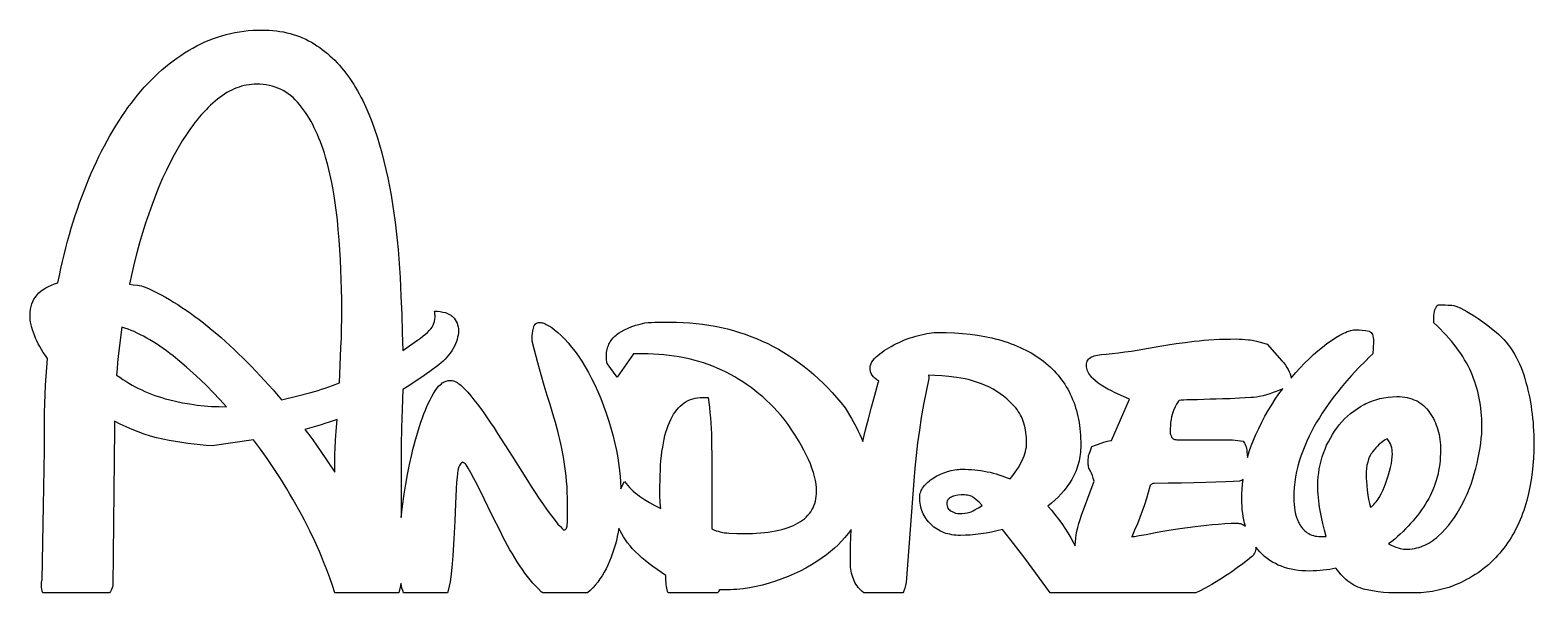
# Model space of a CAD drawing. Extents: x 25 to 194, y 22 to 85.
import ezdxf

# ---------------------------------------------------------------- set-up
doc = ezdxf.new("R2010")
doc.units = 0
doc.layers.add('CAMADA_1', color=18, linetype='CONTINUOUS')

msp = doc.modelspace()

# ---------------------------------------------------------------- linework, layer by layer
at = {"layer": 'CAMADA_1'}
for points in [[(90.81, 28.94), (90.72, 28.47), (90.63, 28), (90.52, 27.5), (90.39, 27.02), (90.25, 26.55), (90.1, 26.09), (89.93, 25.64), (89.76, 25.2), (89.56, 24.77), (89.36, 24.36), (89.14, 23.95), (88.91, 23.57), (88.67, 23.2), (88.42, 22.85), (88.15, 22.52), (87.87, 22.21), (87.59, 21.92), (87.28, 21.65), (87.27, 21.63), (82.24, 21.63), (82.08, 21.77), (81.76, 22.08), (81.45, 22.4), (81.14, 22.74), (80.84, 23.1), (80.54, 23.47), (80.24, 23.86), (79.95, 24.27), (79.66, 24.69), (79.38, 25.13), (79.1, 25.58), (78.83, 26.04), (78.55, 26.5), (78.29, 26.98), (78.02, 27.46), (77.76, 27.96), (77.51, 28.46), (76.53, 30.42), (75.64, 32.23), (74.85, 33.83), (74.49, 34.52), (74.16, 35.15), (74.01, 35.43), (73.87, 35.67), (73.74, 35.87), (73.62, 36.04), (73.52, 36.17), (73.42, 36.26), (73.34, 36.32), (73.31, 36.33), (73.27, 36.34), (73.19, 36.32), (73.11, 36.28), (73.03, 36.2), (72.96, 36.1), (72.88, 35.97), (72.81, 35.81), (72.74, 35.62), (72.68, 35.4), (72.64, 35.12), (72.6, 34.68), (72.55, 34.1), (72.51, 33.37), (72.43, 31.66), (72.34, 29.73), (72.25, 27.73), (72.13, 25.8), (72.06, 24.9), (71.99, 24.11), (71.92, 23.44), (71.83, 22.87), (71.73, 22.39), (71.58, 21.77), (71.54, 21.63), (66.57, 21.63), (66.49, 21.89), (66.41, 22.16), (66.34, 22.43), (66.28, 22.69), (66.21, 22.28), (66.11, 21.81), (66.07, 21.63), (58.86, 21.63), (58.6, 22.46), (58.31, 23.32), (57.97, 24.22), (57.6, 25.15), (57.37, 25.73), (57.12, 26.3), (56.6, 27.46), (56.04, 28.63), (55.44, 29.81), (55.13, 30.4), (54.81, 30.99), (54.49, 31.58), (54.15, 32.17), (53.81, 32.76), (53.46, 33.34), (52.73, 34.51), (51.99, 35.65), (51.24, 36.76), (50.49, 37.83), (49.73, 38.87), (47.4, 38.53), (45.07, 38.19), (44.39, 38.24), (43.71, 38.3), (43.02, 38.38), (42.33, 38.47), (41.64, 38.57), (40.94, 38.68), (40.23, 38.81), (39.53, 38.95), (38.82, 39.11), (38.12, 39.3), (37.43, 39.52), (36.74, 39.76), (36.06, 40.02), (35.39, 40.32), (34.73, 40.64), (34.07, 40.98), (34.07, 40.14), (33.9, 22.44), (33.82, 22.21), (33.73, 22), (33.63, 21.8), (33.51, 21.63), (26.03, 21.63), (25.95, 21.84), (25.9, 22.06), (25.86, 22.29), (25.85, 22.53), (25.86, 22.69), (25.88, 22.85), (25.9, 22.99), (25.94, 23.12), (26.11, 31.46), (26.14, 33.52), (26.17, 35.6), (26.19, 37.69), (26.19, 39.8), (26.2, 40.85), (26.21, 41.91), (26.24, 42.95), (26.28, 43.99), (26.32, 45.02), (26.38, 46.03), (26.45, 47.03), (26.53, 48.01), (26.3, 48.36), (26.07, 48.7), (25.87, 49.04), (25.68, 49.37), (25.5, 49.69), (25.34, 50.01), (25.2, 50.33), (25.07, 50.64), (24.96, 50.94), (24.86, 51.24), (24.77, 51.53), (24.71, 51.82), (24.65, 52.1), (24.61, 52.38), (24.59, 52.65), (24.58, 52.92), (24.6, 53.25), (24.63, 53.57), (24.69, 53.88), (24.78, 54.17), (24.89, 54.44), (25.02, 54.7), (25.18, 54.95), (25.37, 55.19), (25.58, 55.41), (25.81, 55.61), (26.06, 55.81), (26.35, 55.99), (26.65, 56.15), (26.98, 56.3), (27.34, 56.44), (27.72, 56.56), (27.88, 57.36), (28.05, 58.15), (28.23, 58.93), (28.41, 59.71), (28.6, 60.47), (28.8, 61.22), (29.01, 61.97), (29.22, 62.7), (29.44, 63.43), (29.67, 64.14), (29.9, 64.85), (30.15, 65.55), (30.39, 66.24), (30.65, 66.92), (30.92, 67.59), (31.19, 68.25), (31.47, 68.9), (31.75, 69.53), (32.04, 70.16), (32.33, 70.78), (32.63, 71.38), (32.94, 71.97), (33.25, 72.55), (33.57, 73.11), (33.89, 73.67), (34.22, 74.21), (34.55, 74.74), (34.89, 75.26), (35.24, 75.77), (35.59, 76.27), (35.95, 76.75), (36.31, 77.22), (36.68, 77.68), (37.05, 78.13), (37.43, 78.56), (37.82, 78.98), (38.21, 79.38), (38.6, 79.78), (39, 80.16), (39.41, 80.52), (39.82, 80.88), (40.24, 81.22), (40.67, 81.54), (41.1, 81.86), (41.53, 82.16), (41.97, 82.44), (42.42, 82.72), (42.87, 82.98), (43.33, 83.22), (43.79, 83.45), (44.25, 83.67), (44.72, 83.87), (45.2, 84.05), (45.67, 84.22), (46.15, 84.37), (46.64, 84.5), (47.13, 84.62), (47.62, 84.72), (48.12, 84.81), (48.62, 84.88), (49.12, 84.94), (49.63, 84.98), (50.14, 85), (50.66, 85.01), (51.08, 85), (51.49, 84.98), (51.9, 84.95), (52.3, 84.91), (52.69, 84.86), (53.08, 84.79), (53.45, 84.71), (53.82, 84.62), (54.19, 84.51), (54.55, 84.4), (54.9, 84.27), (55.24, 84.13), (55.58, 83.98), (55.91, 83.81), (56.23, 83.63), (56.54, 83.44), (56.85, 83.24), (57.16, 83.03), (57.45, 82.82), (57.75, 82.59), (58.03, 82.36), (58.31, 82.11), (58.58, 81.86), (58.85, 81.6), (59.11, 81.33), (59.37, 81.06), (59.62, 80.77), (59.86, 80.47), (60.1, 80.17), (60.33, 79.86), (60.56, 79.54), (60.78, 79.21), (60.99, 78.87), (61.2, 78.53), (61.41, 78.18), (61.61, 77.82), (61.8, 77.46), (61.99, 77.08), (62.35, 76.32), (62.7, 75.53), (63.02, 74.71), (63.33, 73.86), (63.61, 72.99), (63.88, 72.09), (64.13, 71.18), (64.37, 70.25), (64.6, 69.32), (64.81, 68.36), (65, 67.39), (65.18, 66.41), (65.35, 65.41), (65.5, 64.4), (65.64, 63.39), (65.77, 62.36), (65.88, 61.34), (65.98, 60.3), (66.06, 59.26), (66.14, 58.21), (66.2, 57.16), (66.29, 55.05), (66.38, 52.99), (66.44, 50.95), (66.49, 48.94), (67.4, 49.55), (68.16, 50.09), (68.5, 50.33), (68.79, 50.56), (69.06, 50.78), (69.29, 50.97), (69.48, 51.17), (69.66, 51.37), (69.8, 51.57), (69.92, 51.78), (70.01, 51.99), (70.08, 52.21), (70.12, 52.44), (70.13, 52.67), (70.13, 52.87), (70.11, 53.05), (70.09, 53.21), (70.05, 53.35), (70.4, 53.34), (70.72, 53.31), (71.01, 53.26), (71.29, 53.19), (71.53, 53.1), (71.75, 52.99), (71.86, 52.93), (71.95, 52.86), (72.04, 52.79), (72.12, 52.71), (72.27, 52.55), (72.4, 52.37), (72.51, 52.19), (72.6, 52), (72.67, 51.8), (72.72, 51.59), (72.75, 51.37), (72.76, 51.14), (72.75, 50.91), (72.72, 50.67), (72.67, 50.43), (72.61, 50.18), (72.53, 49.93), (72.42, 49.68), (72.3, 49.42), (72.16, 49.15), (72.01, 48.89), (71.84, 48.64), (71.66, 48.4), (71.47, 48.17), (71.26, 47.95), (71.04, 47.73), (70.8, 47.53), (70.56, 47.33), (69.54, 46.58), (68.52, 45.85), (68.02, 45.5), (67.51, 45.16), (67, 44.84), (66.49, 44.54), (66.42, 42.32), (66.37, 40.22), (66.33, 38.28), (66.32, 36.5), (66.32, 30.14), (66.48, 31.41), (66.67, 32.74), (66.85, 33.86), (67.05, 34.98), (67.27, 36.1), (67.52, 37.22), (67.65, 37.78), (67.78, 38.32), (67.92, 38.85), (68.07, 39.37), (68.22, 39.88), (68.37, 40.38), (68.53, 40.86), (68.7, 41.33), (68.87, 41.79), (69.04, 42.22), (69.22, 42.63), (69.4, 43.02), (69.58, 43.39), (69.76, 43.74), (69.95, 44.07), (70.14, 44.38), (70.33, 44.66), (70.53, 44.9), (70.74, 45.1), (70.84, 45.19), (70.94, 45.27), (71.05, 45.34), (71.16, 45.4), (71.27, 45.45), (71.38, 45.49), (71.49, 45.52), (71.6, 45.55), (71.72, 45.56), (71.83, 45.56), (71.95, 45.56), (72.07, 45.54), (72.2, 45.5), (72.33, 45.46), (72.46, 45.39), (72.6, 45.32), (72.74, 45.23), (72.88, 45.13), (73.03, 45.01), (73.18, 44.89), (73.49, 44.59), (73.82, 44.24), (74.16, 43.83), (74.51, 43.38), (74.87, 42.91), (75.24, 42.42), (75.61, 41.9), (75.99, 41.36), (76.38, 40.8), (76.77, 40.21), (77.17, 39.6), (78.81, 37.02), (80.51, 34.3), (80.94, 33.62), (81.38, 32.95), (81.81, 32.3), (82.24, 31.68), (82.66, 31.08), (83.09, 30.49), (83.52, 29.93), (83.94, 29.39), (84.23, 29.1), (84.43, 28.89), (84.53, 28.76), (84.54, 28.73), (84.54, 28.72), (84.53, 28.72), (84.63, 28.72), (84.72, 28.75), (84.8, 28.79), (84.86, 28.85), (84.91, 28.93), (84.95, 29.03), (84.98, 29.14), (85, 29.27), (85.02, 29.58), (85.03, 29.95), (85.04, 30.92), (85.04, 31.62), (85.02, 32.31), (85, 32.96), (84.97, 33.59), (84.93, 34.2), (84.87, 34.78), (84.81, 35.34), (84.74, 35.87), (84.58, 36.9), (84.4, 37.9), (84.29, 38.4), (84.18, 38.89), (84.06, 39.37), (83.94, 39.85), (83.68, 40.81), (83.39, 41.81), (83.08, 42.83), (82.75, 43.87), (82.41, 44.98), (82.06, 46.2), (81.69, 47.52), (81.32, 48.95), (81.06, 49.97), (81.06, 50.3), (81.07, 50.57), (81.09, 50.84), (81.13, 51.14), (81.19, 51.45), (81.23, 51.6), (81.28, 51.73), (81.35, 51.83), (81.43, 51.92), (81.53, 51.99), (81.64, 52.04), (81.77, 52.07), (81.91, 52.08), (82.02, 52.08), (82.13, 52.06), (82.25, 52.03), (82.38, 51.99), (82.51, 51.94), (82.64, 51.87), (82.93, 51.71), (83.25, 51.5), (83.58, 51.25), (83.94, 50.95), (84.32, 50.6), (84.71, 50.21), (85.1, 49.79), (85.48, 49.32), (85.87, 48.82), (86.25, 48.29), (86.62, 47.71), (87, 47.1), (87.37, 46.45), (87.73, 45.77), (88.09, 45.05), (88.43, 44.3), (88.76, 43.52), (89.07, 42.71), (89.38, 41.86), (89.67, 40.98), (89.95, 40.06), (90.17, 39.27), (90.36, 38.47), (90.53, 37.66), (90.68, 36.83), (90.8, 35.98), (90.9, 35.12), (90.97, 34.25), (91.02, 33.36), (91.22, 33.76), (91.44, 34.17), (91.62, 33.94), (91.8, 33.71), (92, 33.5), (92.21, 33.29), (92.42, 33.08), (92.65, 32.89), (92.89, 32.7), (93.14, 32.51), (93.67, 32.16), (94.24, 31.81), (94.85, 31.46), (95.51, 31.12), (95.47, 31.45), (95.44, 31.77), (95.43, 32.09), (95.42, 32.39), (95.42, 33.66), (95.43, 34.27), (95.44, 34.87), (95.47, 35.44), (95.5, 36), (95.54, 36.54), (95.59, 37.05), (95.65, 37.55), (95.73, 38.03), (95.81, 38.49), (95.89, 38.93), (95.99, 39.35), (96.1, 39.75), (96.22, 40.13), (96.35, 40.49), (96.48, 40.83), (96.63, 41.15), (96.79, 41.45), (96.95, 41.74), (97.12, 42), (97.31, 42.24), (97.5, 42.47), (97.7, 42.67), (97.92, 42.86), (98.14, 43.02), (98.37, 43.17), (98.61, 43.3), (98.86, 43.4), (99.12, 43.49), (99.39, 43.56), (99.66, 43.61), (99.95, 43.64), (100.25, 43.65), (100.84, 43.65), (100.92, 43.09), (100.99, 42.53), (101.05, 41.95), (101.11, 41.36), (101.15, 40.76), (101.18, 40.16), (101.21, 39.54), (101.22, 38.91), (101.25, 36.45), (101.27, 34.17), (101.27, 28.83), (101.5, 28.73), (101.73, 28.64), (101.97, 28.57), (102.21, 28.5), (102.45, 28.45), (102.69, 28.41), (102.93, 28.38), (103.17, 28.37), (104.07, 28.33), (104.82, 28.32), (105.33, 28.33), (105.82, 28.34), (106.29, 28.37), (106.75, 28.4), (107.19, 28.44), (107.61, 28.49), (108.02, 28.55), (108.41, 28.62), (108.79, 28.7), (109.15, 28.79), (109.5, 28.88), (109.83, 28.99), (110.14, 29.11), (110.43, 29.23), (110.72, 29.37), (110.98, 29.51), (111.23, 29.66), (111.46, 29.82), (111.68, 29.99), (111.88, 30.18), (112.06, 30.37), (112.23, 30.56), (112.38, 30.77), (112.52, 30.99), (112.64, 31.22), (112.74, 31.45), (112.83, 31.7), (112.91, 31.95), (112.96, 32.22), (113, 32.49), (113.03, 32.77), (113.03, 33.06), (113.02, 33.46), (112.98, 33.88), (112.91, 34.3), (112.81, 34.75), (112.68, 35.2), (112.52, 35.68), (112.34, 36.16), (112.12, 36.66), (111.88, 37.18), (111.61, 37.71), (111.31, 38.25), (110.99, 38.81), (110.63, 39.38), (110.25, 39.97), (109.83, 40.58), (109.39, 41.19), (109.01, 41.65), (108.62, 42.08), (108.22, 42.51), (107.81, 42.92), (107.4, 43.31), (106.98, 43.7), (106.55, 44.06), (106.11, 44.41), (105.67, 44.75), (105.22, 45.08), (104.76, 45.39), (104.3, 45.68), (103.83, 45.96), (103.35, 46.23), (102.86, 46.48), (102.37, 46.72), (101.86, 46.94), (101.36, 47.15), (100.84, 47.34), (100.32, 47.52), (99.79, 47.69), (99.25, 47.84), (98.71, 47.98), (98.15, 48.1), (97.59, 48.21), (97.03, 48.3), (96.45, 48.38), (95.87, 48.44), (95.28, 48.49), (94.69, 48.53), (94.09, 48.55), (93.48, 48.56), (92.46, 48.56), (90.6, 45.93), (89.5, 47.46), (89.46, 47.64), (89.43, 47.86), (89.42, 48.11), (89.41, 48.39), (89.42, 48.56), (89.43, 48.72), (89.45, 48.88), (89.48, 49.04), (89.52, 49.19), (89.56, 49.34), (89.62, 49.49), (89.68, 49.63), (89.75, 49.77), (89.83, 49.91), (89.92, 50.04), (90.02, 50.17), (90.13, 50.3), (90.24, 50.42), (90.36, 50.54), (90.49, 50.65), (90.63, 50.77), (90.78, 50.87), (91.1, 51.08), (91.45, 51.27), (91.84, 51.45), (92.26, 51.62), (92.72, 51.77), (93.21, 51.91), (93.73, 52.03), (94.11, 52.07), (94.47, 52.09), (94.83, 52.11), (95.17, 52.11), (96.52, 52.11), (97.28, 52.1), (98.03, 52.08), (98.77, 52.03), (99.5, 51.96), (100.22, 51.88), (100.93, 51.77), (101.64, 51.65), (102.33, 51.51), (103.01, 51.35), (103.69, 51.17), (104.36, 50.97), (105.01, 50.76), (105.66, 50.52), (106.3, 50.27), (106.93, 49.99), (107.55, 49.7), (108.16, 49.39), (108.77, 49.06), (109.36, 48.71), (109.94, 48.34), (110.52, 47.96), (111.09, 47.55), (111.64, 47.13), (112.19, 46.68), (112.73, 46.22), (113.26, 45.74), (113.78, 45.24), (114.29, 44.72), (114.8, 44.19), (115.29, 43.63), (115.78, 43.06), (116.25, 42.46), (116.95, 41.28), (117.52, 40.26), (117.73, 39.86), (117.92, 39.47), (118.09, 39.07), (118.24, 38.69), (118.39, 39.34), (118.54, 40), (118.86, 41.24), (119.2, 42.54), (119.58, 43.89), (119.98, 45.3), (120.03, 45.46), (119.8, 45.63), (119.6, 45.8), (119.43, 45.98), (119.3, 46.16), (119.19, 46.34), (119.11, 46.52), (119.09, 46.62), (119.07, 46.71), (119.06, 46.81), (119.05, 46.9), (119.07, 47.09), (119.11, 47.28), (119.18, 47.47), (119.27, 47.65), (119.4, 47.84), (119.55, 48.02), (119.73, 48.2), (119.94, 48.38), (120.17, 48.56), (120.4, 48.74), (120.65, 48.91), (120.9, 49.07), (121.17, 49.23), (121.44, 49.39), (121.72, 49.55), (122.02, 49.7), (122.31, 49.84), (122.62, 49.98), (122.92, 50.11), (123.23, 50.23), (123.55, 50.34), (123.86, 50.44), (124.19, 50.54), (124.51, 50.63), (125.14, 50.78), (125.43, 50.83), (125.71, 50.88), (125.97, 50.92), (126.22, 50.95), (126.45, 50.96), (126.67, 50.97), (127.62, 50.95), (128.54, 50.92), (129.44, 50.85), (130.3, 50.76), (131.14, 50.65), (131.96, 50.51), (132.35, 50.43), (132.74, 50.34), (133.12, 50.25), (133.5, 50.15), (133.87, 50.05), (134.23, 49.94), (134.58, 49.82), (134.93, 49.69), (135.27, 49.56), (135.6, 49.43), (135.93, 49.28), (136.25, 49.13), (136.57, 48.98), (136.87, 48.82), (137.17, 48.65), (137.46, 48.47), (137.75, 48.29), (138.03, 48.1), (138.3, 47.91), (138.57, 47.71), (138.82, 47.5), (139.07, 47.29), (139.32, 47.07), (139.55, 46.85), (139.77, 46.62), (139.99, 46.38), (140.2, 46.14), (140.4, 45.9), (140.59, 45.64), (140.78, 45.39), (140.95, 45.12), (141.12, 44.85), (141.28, 44.58), (141.43, 44.3), (141.57, 44.01), (141.71, 43.72), (141.84, 43.42), (141.96, 43.12), (142.07, 42.81), (142.17, 42.49), (142.26, 42.17), (142.35, 41.85), (142.43, 41.51), (142.5, 41.18), (142.56, 40.83), (142.61, 40.48), (142.66, 40.13), (142.69, 39.77), (142.72, 39.4), (142.74, 39.03), (142.75, 38.65), (142.76, 38.27), (142.75, 38), (142.74, 37.74), (142.72, 37.49), (142.69, 37.23), (142.66, 36.98), (142.61, 36.73), (142.56, 36.49), (142.5, 36.25), (142.44, 36.01), (142.36, 35.77), (142.28, 35.54), (142.19, 35.31), (142.09, 35.08), (141.98, 34.86), (141.86, 34.63), (141.74, 34.42), (141.48, 33.99), (141.19, 33.58), (140.88, 33.18), (140.56, 32.8), (140.21, 32.43), (139.84, 32.07), (139.45, 31.73), (139.03, 31.41), (139.45, 30.94), (139.85, 30.45), (140.24, 29.95), (140.61, 29.44), (140.97, 28.92), (141.31, 28.38), (141.64, 27.83), (141.95, 27.26), (142.13, 26.93), (142.13, 27.03), (142.15, 27.4), (142.18, 27.78), (142.24, 28.18), (142.31, 28.59), (142.42, 29.01), (142.54, 29.45), (142.68, 29.91), (142.85, 30.37), (143.56, 32.29), (144.25, 34.23), (144.16, 34.55), (144.06, 34.84), (143.95, 35.1), (143.83, 35.33), (143.77, 35.44), (143.72, 35.56), (143.67, 35.68), (143.64, 35.81), (143.61, 35.96), (143.59, 36.11), (143.58, 36.26), (143.57, 36.43), (143.58, 36.67), (143.61, 36.89), (143.64, 37.09), (143.7, 37.27), (143.84, 37.66), (144, 38.12), (144.52, 38.3), (145.05, 38.5), (145.33, 38.6), (145.62, 38.68), (145.9, 38.75), (146.2, 38.8), (148.23, 43.46), (146.62, 44.17), (146.21, 44.37), (145.81, 44.58), (145.42, 44.79), (145.05, 45.02), (144.71, 45.26), (144.4, 45.51), (144.12, 45.77), (143.99, 45.9), (143.87, 46.04), (143.76, 46.18), (143.67, 46.32), (143.59, 46.47), (143.52, 46.62), (143.47, 46.77), (143.43, 46.93), (143.41, 47.1), (143.4, 47.26), (143.41, 47.43), (143.44, 47.58), (143.48, 47.71), (143.54, 47.84), (143.62, 47.95), (143.71, 48.04), (143.83, 48.13), (143.95, 48.2), (144.1, 48.26), (144.26, 48.31), (144.44, 48.36), (144.64, 48.41), (144.86, 48.45), (145.09, 48.48), (145.61, 48.53), (146.29, 48.59), (146.99, 48.66), (147.71, 48.76), (148.44, 48.87), (151.66, 49.42), (152.55, 49.57), (153.49, 49.71), (154.48, 49.84), (155.51, 49.97), (156.05, 50.03), (156.6, 50.09), (157.17, 50.13), (157.75, 50.16), (158.35, 50.19), (158.97, 50.21), (159.6, 50.22), (160.25, 50.23), (160.56, 50.22), (160.89, 50.21), (161.24, 50.18), (161.61, 50.14), (161.81, 50.12), (162.02, 50.08), (162.52, 49.97), (163.08, 49.83), (163.72, 49.64), (165.37, 47.77), (165.59, 47.52), (165.78, 47.27), (165.94, 47.02), (166.09, 46.77), (166.2, 46.53), (166.3, 46.29), (166.36, 46.05), (166.41, 45.81), (166.92, 46.4), (167.42, 46.96), (167.93, 47.49), (168.43, 47.99), (168.93, 48.46), (169.43, 48.9), (169.93, 49.32), (170.43, 49.7), (170.95, 50.07), (171.43, 50.39), (171.89, 50.66), (172.11, 50.77), (172.32, 50.88), (172.52, 50.97), (172.72, 51.05), (172.9, 51.11), (173.09, 51.17), (173.26, 51.21), (173.43, 51.24), (173.58, 51.26), (173.74, 51.27), (174.05, 51.26), (174.39, 51.22), (174.77, 51.17), (175.18, 51.1), (175.24, 51.07), (175.29, 51.04), (175.35, 51), (175.4, 50.96), (175.48, 50.85), (175.56, 50.72), (175.61, 50.56), (175.65, 50.37), (175.68, 50.15), (175.68, 49.91), (175.6, 48.56), (175.2, 48.17), (174.8, 47.78), (174, 46.96), (173.21, 46.11), (172.42, 45.21), (172.04, 44.76), (171.66, 44.29), (171.29, 43.82), (170.93, 43.34), (170.58, 42.86), (170.24, 42.36), (169.91, 41.87), (169.59, 41.36), (169.28, 40.85), (168.98, 40.33), (168.7, 39.8), (168.43, 39.27), (168.18, 38.72), (167.94, 38.17), (167.72, 37.61), (167.51, 37.04), (167.32, 36.47), (167.16, 35.89), (167.02, 35.31), (166.91, 34.72), (166.82, 34.12), (166.76, 33.52), (166.72, 32.91), (166.71, 32.3), (166.72, 31.96), (166.74, 31.6), (166.78, 31.24), (166.84, 30.86), (166.91, 30.49), (167.02, 30.13), (167.08, 29.96), (167.15, 29.79), (167.22, 29.63), (167.3, 29.47), (167.39, 29.31), (167.49, 29.16), (167.59, 29.02), (167.7, 28.88), (167.82, 28.76), (167.95, 28.63), (168.09, 28.52), (168.23, 28.41), (168.39, 28.31), (168.55, 28.22), (168.73, 28.15), (168.91, 28.09), (169.11, 28.04), (169.31, 28.01), (169.53, 27.99), (169.76, 27.98), (170.35, 27.98), (170.15, 28.71), (169.97, 29.43), (169.81, 30.17), (169.67, 30.91), (169.61, 31.28), (169.56, 31.64), (169.52, 32.01), (169.48, 32.38), (169.45, 32.74), (169.43, 33.1), (169.42, 33.47), (169.42, 33.83), (169.43, 34.27), (169.46, 34.72), (169.51, 35.16), (169.58, 35.6), (169.67, 36.05), (169.78, 36.49), (169.9, 36.94), (170.05, 37.38), (170.22, 37.82), (170.4, 38.25), (170.6, 38.66), (170.82, 39.07), (171.05, 39.46), (171.29, 39.84), (171.55, 40.2), (171.83, 40.56), (172.12, 40.9), (172.43, 41.22), (172.76, 41.53), (173.1, 41.83), (173.46, 42.11), (173.83, 42.37), (174.22, 42.61), (174.63, 42.84), (174.83, 42.95), (175.04, 43.05), (175.26, 43.15), (175.47, 43.23), (175.69, 43.31), (175.92, 43.38), (176.37, 43.51), (176.84, 43.61), (177.32, 43.68), (177.81, 43.72), (178.31, 43.73), (178.61, 43.73), (178.9, 43.7), (179.19, 43.67), (179.46, 43.62), (179.72, 43.56), (179.98, 43.48), (180.22, 43.39), (180.46, 43.29), (180.68, 43.17), (180.9, 43.04), (181.1, 42.89), (181.3, 42.73), (181.49, 42.56), (181.66, 42.37), (181.83, 42.17), (181.99, 41.95), (182.14, 41.73), (182.28, 41.5), (182.41, 41.26), (182.53, 41.02), (182.64, 40.78), (182.74, 40.53), (182.83, 40.27), (182.91, 40.01), (182.98, 39.74), (183.05, 39.47), (183.1, 39.19), (183.14, 38.91), (183.18, 38.62), (183.2, 38.32), (183.21, 38.03), (183.22, 37.72), (183.21, 37.32), (183.19, 36.93), (183.16, 36.54), (183.12, 36.15), (183.07, 35.77), (183, 35.4), (182.93, 35.03), (182.84, 34.66), (182.74, 34.3), (182.62, 33.95), (182.5, 33.6), (182.36, 33.25), (182.21, 32.91), (182.05, 32.58), (181.88, 32.25), (181.69, 31.92), (181.5, 31.6), (181.29, 31.28), (181.08, 30.97), (180.85, 30.65), (180.62, 30.35), (180.37, 30.04), (180.12, 29.74), (179.85, 29.43), (179.58, 29.14), (179.29, 28.84), (179, 28.55), (178.69, 28.26), (178.38, 27.98), (178.06, 27.69), (177.72, 27.41), (177.38, 27.14), (177.66, 27), (177.94, 26.88), (178.19, 26.78), (178.43, 26.69), (178.66, 26.63), (178.87, 26.58), (179.06, 26.55), (179.24, 26.55), (179.5, 26.55), (179.76, 26.57), (180.02, 26.6), (180.27, 26.64), (180.51, 26.69), (180.76, 26.75), (180.99, 26.83), (181.23, 26.92), (181.46, 27.01), (181.69, 27.12), (181.91, 27.25), (182.13, 27.38), (182.34, 27.52), (182.55, 27.68), (182.76, 27.85), (182.96, 28.03), (183.36, 28.41), (183.74, 28.81), (184.1, 29.23), (184.45, 29.68), (184.78, 30.14), (185.09, 30.63), (185.39, 31.14), (185.67, 31.67), (185.94, 32.21), (186.19, 32.76), (186.42, 33.32), (186.64, 33.89), (186.83, 34.47), (187.01, 35.05), (187.18, 35.64), (187.32, 36.24), (187.45, 36.83), (187.57, 37.41), (187.66, 37.96), (187.74, 38.49), (187.8, 39.01), (187.84, 39.5), (187.87, 39.98), (187.87, 40.43), (187.87, 40.83), (187.86, 41.23), (187.83, 41.62), (187.8, 42.02), (187.75, 42.4), (187.7, 42.79), (187.64, 43.17), (187.57, 43.55), (187.49, 43.93), (187.4, 44.3), (187.29, 44.67), (187.18, 45.04), (187.06, 45.41), (186.93, 45.77), (186.8, 46.13), (186.65, 46.48), (186.49, 46.84), (186.31, 47.19), (186.13, 47.54), (185.92, 47.89), (185.71, 48.24), (185.48, 48.59), (185.24, 48.94), (184.99, 49.29), (184.72, 49.63), (184.43, 49.98), (184.14, 50.32), (183.83, 50.67), (183.51, 51.01), (183.17, 51.35), (182.82, 51.69), (182.46, 52.03), (182.46, 52.62), (182.46, 52.87), (182.49, 53.09), (182.53, 53.3), (182.58, 53.49), (182.65, 53.66), (182.74, 53.81), (182.85, 53.95), (182.96, 54.06), (183.73, 54.06), (184.09, 54.05), (184.49, 54.02), (184.71, 53.98), (184.95, 53.91), (185.22, 53.81), (185.5, 53.68), (185.82, 53.52), (186.17, 53.32), (186.56, 53.09), (186.99, 52.83), (187.45, 52.53), (187.97, 52.17), (188.53, 51.75), (189.14, 51.27), (189.46, 51.01), (189.76, 50.74), (190.04, 50.45), (190.32, 50.16), (190.58, 49.86), (190.84, 49.54), (191.08, 49.21), (191.3, 48.88), (191.52, 48.53), (191.72, 48.17), (191.92, 47.79), (192.1, 47.41), (192.27, 47.02), (192.42, 46.61), (192.57, 46.19), (192.7, 45.76), (192.82, 45.33), (192.94, 44.89), (193.05, 44.45), (193.15, 44.01), (193.24, 43.56), (193.32, 43.11), (193.4, 42.66), (193.46, 42.21), (193.52, 41.75), (193.57, 41.29), (193.62, 40.83), (193.65, 40.37), (193.68, 39.9), (193.7, 39.43), (193.71, 38.96), (193.72, 38.48), (193.7, 37.64), (193.67, 36.81), (193.6, 35.99), (193.52, 35.18), (193.4, 34.38), (193.26, 33.59), (193.1, 32.82), (192.91, 32.05), (192.81, 31.67), (192.7, 31.3), (192.58, 30.93), (192.45, 30.57), (192.31, 30.21), (192.17, 29.86), (192.02, 29.52), (191.86, 29.18), (191.7, 28.85), (191.53, 28.52), (191.35, 28.2), (191.16, 27.88), (190.96, 27.57), (190.76, 27.27), (190.55, 26.97), (190.33, 26.67), (190.1, 26.39), (189.87, 26.11), (189.63, 25.83), (189.38, 25.57), (189.12, 25.31), (188.86, 25.06), (188.59, 24.81), (188.31, 24.58), (188.02, 24.35), (187.73, 24.13), (187.43, 23.91), (187.12, 23.7), (186.8, 23.5), (186.47, 23.31), (186.14, 23.13), (185.8, 22.95), (185.54, 22.82), (185.26, 22.69), (184.99, 22.58), (184.71, 22.46), (184.43, 22.36), (184.14, 22.26), (183.54, 22.08), (182.93, 21.93), (182.3, 21.81), (181.65, 21.7), (180.99, 21.63), (177.4, 21.63), (176.81, 21.69), (176.2, 21.77), (175.58, 21.86), (174.96, 21.97), (174.7, 22.03), (174.44, 22.1), (174.18, 22.19), (173.93, 22.29), (173.69, 22.4), (173.46, 22.52), (173.23, 22.65), (173.01, 22.8), (172.79, 22.96), (172.58, 23.13), (172.38, 23.32), (172.18, 23.51), (171.99, 23.72), (171.8, 23.95), (171.62, 24.18), (171.45, 24.43), (171.11, 24.35), (170.76, 24.28), (170.4, 24.22), (170.03, 24.18), (169.66, 24.14), (169.28, 24.11), (168.89, 24.1), (168.49, 24.09), (168.05, 24.1), (167.62, 24.12), (167.21, 24.17), (166.8, 24.23), (166.41, 24.3), (166.03, 24.39), (165.67, 24.5), (165.31, 24.63), (164.97, 24.77), (164.64, 24.93), (164.32, 25.11), (164.01, 25.3), (163.71, 25.52), (163.43, 25.74), (163.16, 25.99), (162.9, 26.25), (162.67, 26.51), (162.45, 26.78), (162.43, 26.59), (162.4, 26.41), (162.36, 26.25), (162.3, 26.11), (162.23, 25.98), (162.15, 25.86), (162.05, 25.76), (161.95, 25.68), (161.49, 25.32), (160.97, 24.92), (160.39, 24.49), (159.74, 24.02), (159.4, 23.78), (159.04, 23.54), (158.67, 23.3), (158.29, 23.06), (157.5, 22.59), (156.65, 22.12), (156.17, 21.87), (155.69, 21.63), (139.3, 21.63), (138.82, 22.31), (137.7, 23.85), (136.45, 25.53), (135.17, 27.21), (133.95, 28.79), (133.32, 28.63), (132.7, 28.49), (132.1, 28.37), (131.5, 28.28), (130.91, 28.2), (130.33, 28.15), (129.77, 28.12), (129.21, 28.11), (128.96, 28.11), (128.72, 28.13), (128.48, 28.15), (128.24, 28.18), (128.02, 28.23), (127.79, 28.28), (127.58, 28.34), (127.37, 28.41), (127.17, 28.5), (126.97, 28.59), (126.78, 28.69), (126.59, 28.8), (126.41, 28.92), (126.24, 29.05), (126.07, 29.19), (125.91, 29.34), (125.76, 29.49), (125.61, 29.65), (125.48, 29.82), (125.35, 29.99), (125.24, 30.16), (125.14, 30.35), (125.04, 30.53), (124.96, 30.72), (124.88, 30.92), (124.82, 31.12), (124.76, 31.32), (124.72, 31.53), (124.68, 31.75), (124.66, 31.97), (124.64, 32.2), (124.64, 32.43), (124.65, 32.57), (124.67, 32.72), (124.7, 32.86), (124.75, 33.01), (124.81, 33.15), (124.88, 33.29), (124.96, 33.43), (125.06, 33.57), (125.17, 33.71), (125.29, 33.84), (125.42, 33.97), (125.56, 34.1), (125.71, 34.22), (125.86, 34.35), (126.21, 34.58), (126.39, 34.7), (126.57, 34.8), (126.76, 34.9), (126.96, 35), (127.16, 35.08), (127.36, 35.16), (127.56, 35.24), (127.77, 35.3), (128.19, 35.42), (128.6, 35.49), (128.8, 35.52), (128.99, 35.54), (129.19, 35.55), (129.38, 35.56), (129.75, 35.55), (130.11, 35.54), (130.47, 35.52), (130.83, 35.49), (131.18, 35.45), (131.53, 35.4), (131.88, 35.35), (132.22, 35.28), (132.55, 35.21), (132.89, 35.13), (133.22, 35.04), (133.54, 34.94), (133.86, 34.83), (134.18, 34.72), (134.49, 34.59), (134.8, 34.46), (135.01, 34.71), (135.2, 34.97), (135.39, 35.23), (135.56, 35.48), (135.73, 35.74), (135.88, 36.01), (136.02, 36.27), (136.15, 36.53), (136.27, 36.79), (136.38, 37.05), (136.46, 37.31), (136.53, 37.56), (136.59, 37.81), (136.63, 38.05), (136.65, 38.29), (136.66, 38.52), (136.66, 38.82), (136.64, 39.12), (136.62, 39.41), (136.59, 39.69), (136.54, 39.96), (136.49, 40.23), (136.43, 40.48), (136.35, 40.73), (136.27, 40.98), (136.18, 41.21), (136.08, 41.44), (135.97, 41.66), (135.85, 41.87), (135.72, 42.07), (135.58, 42.27), (135.43, 42.46), (135.12, 42.82), (134.79, 43.16), (134.44, 43.48), (134.08, 43.78), (133.7, 44.06), (133.31, 44.32), (132.9, 44.57), (132.47, 44.79), (132.03, 44.99), (131.59, 45.17), (131.14, 45.34), (130.68, 45.49), (130.22, 45.61), (129.75, 45.72), (129.27, 45.81), (128.79, 45.89), (127.93, 45.99), (127.12, 46.06), (126.35, 46.11), (125.62, 46.14), (125.65, 45.96), (125.66, 45.77), (125.35, 44.31), (125.07, 42.85), (124.82, 41.4), (124.6, 39.96), (124.4, 38.52), (124.23, 37.09), (124.08, 35.66), (123.96, 34.24), (123.12, 22.8), (123.05, 22.47), (122.97, 22.16), (122.87, 21.88), (122.81, 21.76), (122.74, 21.63), (118.34, 21.63), (118.16, 21.78), (118, 21.94), (117.86, 22.1), (117.72, 22.26), (117.59, 22.44), (117.47, 22.62), (117.36, 22.81), (117.27, 23), (117.18, 23.2), (117.1, 23.41), (117.04, 23.62), (116.98, 23.84), (116.93, 24.07), (116.9, 24.3), (116.87, 24.54), (116.86, 24.78), (116.85, 25.04), (116.86, 26.01), (116.87, 26.96), (116.89, 27.88), (116.93, 28.76), (116.59, 28.32), (116.23, 27.88), (115.85, 27.46), (115.45, 27.06), (115.04, 26.67), (114.6, 26.29), (114.14, 25.92), (113.67, 25.57), (113.08, 25.17), (112.47, 24.79), (111.84, 24.43), (111.19, 24.09), (110.53, 23.77), (109.84, 23.48), (109.14, 23.2), (108.42, 22.95), (107.69, 22.72), (106.96, 22.52), (106.23, 22.35), (105.51, 22.22), (104.78, 22.11), (104.42, 22.07), (104.06, 22.03), (103.7, 22.01), (103.34, 21.99), (102.98, 21.98), (102.62, 21.97), (102.11, 21.97), (102.02, 21.8), (101.92, 21.63), (96.34, 21.63), (96.28, 21.8), (96.23, 21.98), (96.19, 22.17), (96.16, 22.37), (96.13, 22.57), (96.12, 22.79), (96.1, 23.01), (96.1, 23.24), (96.1, 23.58), (95.59, 23.92), (95.1, 24.26), (94.63, 24.59), (94.19, 24.93), (93.77, 25.27), (93.38, 25.6), (93.01, 25.94), (92.67, 26.27), (92.35, 26.61), (92.06, 26.94), (91.79, 27.28), (91.54, 27.61), (91.32, 27.95), (91.12, 28.28), (90.95, 28.61)], [(50.07, 78.91), (49.78, 78.91), (49.5, 78.89), (49.22, 78.85), (48.94, 78.81), (48.66, 78.75), (48.38, 78.68), (48.1, 78.59), (47.82, 78.49), (47.55, 78.38), (47.28, 78.25), (47, 78.11), (46.73, 77.96), (46.46, 77.8), (46.2, 77.62), (45.93, 77.43), (45.67, 77.22), (45.4, 77), (45.14, 76.78), (44.88, 76.54), (44.62, 76.29), (44.37, 76.03), (44.11, 75.77), (43.86, 75.49), (43.61, 75.2), (43.36, 74.9), (43.12, 74.59), (42.87, 74.27), (42.63, 73.94), (42.16, 73.25), (41.69, 72.52), (41.23, 71.75), (40.78, 70.95), (40.34, 70.11), (39.91, 69.23), (39.49, 68.32), (39.08, 67.37), (38.69, 66.39), (38.3, 65.37), (37.93, 64.32), (37.57, 63.25), (37.23, 62.16), (36.9, 61.05), (36.59, 59.92), (36.3, 58.76), (36.02, 57.59), (35.76, 56.39), (36.19, 56.32), (36.65, 56.27), (36.88, 56.24), (37.1, 56.19), (37.32, 56.13), (37.54, 56.05), (37.98, 55.86), (38.43, 55.65), (38.89, 55.42), (39.34, 55.18), (39.8, 54.93), (40.26, 54.66), (40.73, 54.38), (41.2, 54.09), (41.67, 53.78), (42.15, 53.46), (42.63, 53.12), (43.11, 52.77), (43.6, 52.4), (44.08, 52.03), (44.58, 51.63), (45.07, 51.23), (45.57, 50.81), (46.06, 50.38), (46.56, 49.95), (47.05, 49.5), (47.54, 49.04), (48.03, 48.57), (48.52, 48.1), (49.01, 47.61), (49.5, 47.11), (49.98, 46.61), (50.46, 46.09), (50.95, 45.56), (51.43, 45.02), (51.91, 44.48), (52.86, 43.36), (54.53, 43.78), (56.16, 44.2), (56.57, 44.31), (56.97, 44.43), (57.37, 44.56), (57.77, 44.69), (58.58, 44.98), (59.38, 45.3), (59.55, 49.28), (59.59, 50.35), (59.61, 51.42), (59.63, 52.5), (59.63, 53.6), (59.63, 54.7), (59.61, 55.81), (59.58, 56.92), (59.54, 58.03), (59.49, 59.15), (59.42, 60.27), (59.34, 61.4), (59.25, 62.53), (59.15, 63.65), (59.02, 64.74), (58.87, 65.8), (58.7, 66.84), (58.51, 67.85), (58.3, 68.83), (58.07, 69.78), (57.81, 70.7), (57.68, 71.15), (57.54, 71.59), (57.39, 72.02), (57.23, 72.44), (57.07, 72.84), (56.91, 73.24), (56.73, 73.63), (56.55, 74), (56.37, 74.37), (56.18, 74.72), (55.98, 75.07), (55.77, 75.4), (55.56, 75.72), (55.35, 76.04), (55.12, 76.34), (54.89, 76.63), (54.66, 76.9), (54.41, 77.16), (54.16, 77.4), (53.89, 77.63), (53.62, 77.83), (53.34, 78.02), (53.05, 78.19), (52.76, 78.34), (52.45, 78.48), (52.14, 78.59), (51.81, 78.69), (51.48, 78.77), (51.14, 78.83), (50.79, 78.88), (50.43, 78.9)], [(34.91, 51.57), (34.57, 48.9), (34.49, 48.24), (34.43, 47.56), (34.37, 46.86), (34.32, 46.15), (34.66, 45.91), (35, 45.68), (35.35, 45.46), (35.7, 45.25), (36.05, 45.04), (36.41, 44.85), (36.77, 44.66), (37.14, 44.49), (37.5, 44.32), (37.87, 44.16), (38.25, 44.01), (38.62, 43.87), (39, 43.74), (39.39, 43.62), (39.77, 43.5), (40.16, 43.4), (40.95, 43.21), (41.74, 43.05), (42.55, 42.91), (43.36, 42.79), (44.18, 42.71), (45, 42.64), (45.84, 42.61), (46.68, 42.59), (45.94, 43.4), (45.19, 44.19), (44.45, 44.94), (43.7, 45.67), (42.94, 46.37), (42.19, 47.05), (41.43, 47.69), (40.67, 48.31), (40.29, 48.6), (39.91, 48.89), (39.54, 49.16), (39.17, 49.42), (38.8, 49.66), (38.43, 49.9), (38.07, 50.12), (37.71, 50.33), (37.35, 50.53), (36.99, 50.71), (36.64, 50.89), (36.29, 51.05), (35.94, 51.19), (35.6, 51.33), (35.25, 51.46)], [(161.5, 36.89), (161.69, 37.54), (161.91, 38.19), (162.16, 38.83), (162.43, 39.46), (162.77, 40.16), (163.11, 40.85), (163.47, 41.52), (163.84, 42.17), (164.23, 42.81), (164.62, 43.43), (165.03, 44.03), (165.46, 44.61), (165.11, 44.45), (164.74, 44.3), (164.39, 44.18), (164.03, 44.06), (163.65, 43.94), (163.26, 43.84), (162.87, 43.74), (162.51, 43.68), (162.17, 43.64), (161.86, 43.62), (160.61, 43.55), (159.57, 43.5), (158.71, 43.47), (157.97, 43.46), (157.29, 43.44), (156.61, 43.41), (155.89, 43.38), (155.09, 43.37), (154.69, 43.37), (154.35, 43.35), (154.06, 43.32), (153.82, 43.29), (153.75, 43.21), (153.68, 43.12), (153.53, 42.88), (153.37, 42.57), (153.18, 42.19), (153.09, 41.96), (153.02, 41.71), (152.95, 41.44), (152.9, 41.15), (152.86, 40.83), (152.83, 40.49), (152.81, 40.12), (152.8, 39.73), (152.81, 39.6), (152.84, 39.47), (152.9, 39.33), (152.97, 39.18), (153.02, 39.11), (153.07, 39.05), (153.13, 39), (153.2, 38.96), (153.28, 38.92), (153.37, 38.9), (153.46, 38.89), (153.56, 38.88), (159.83, 38.88), (161.01, 38.71), (161.09, 38.6), (161.17, 38.48), (161.23, 38.35), (161.29, 38.22), (161.34, 38.07), (161.38, 37.91), (161.41, 37.75), (161.44, 37.57), (161.47, 37.22)], [(58.87, 37.26), (58.89, 37.92), (58.94, 38.78), (59.02, 39.86), (59.13, 41.15), (58.66, 40.99), (58.21, 40.84), (57.75, 40.69), (57.31, 40.56), (55.49, 40.05), (55.94, 39.46), (56.39, 38.87), (56.81, 38.28), (57.22, 37.68), (58.87, 35.23)], [(177.8, 37.3), (177.79, 37.53), (177.76, 37.75), (177.72, 37.97), (177.65, 38.19), (177.57, 38.4), (177.47, 38.6), (177.35, 38.8), (177.21, 38.99), (176.98, 38.86), (176.75, 38.71), (176.54, 38.54), (176.33, 38.37), (176.13, 38.17), (175.93, 37.97), (175.74, 37.75), (175.56, 37.51), (175.47, 37.38), (175.39, 37.25), (175.31, 37.12), (175.24, 36.98), (175.12, 36.68), (175.02, 36.36), (174.94, 36.01), (174.88, 35.64), (174.85, 35.25), (174.84, 34.84), (174.84, 34.55), (174.87, 34.18), (174.91, 33.72), (174.96, 33.19), (175.04, 32.64), (175.12, 32.14), (175.23, 31.69), (175.34, 31.29), (175.47, 31.38), (175.6, 31.48), (175.72, 31.6), (175.84, 31.73), (175.96, 31.88), (176.08, 32.03), (176.2, 32.2), (176.32, 32.39), (176.54, 32.78), (176.74, 33.18), (176.92, 33.6), (177.08, 34.04), (177.22, 34.48), (177.36, 34.92), (177.48, 35.35), (177.59, 35.77), (177.68, 36.19), (177.75, 36.58), (177.79, 36.95)], [(161.28, 29.14), (161.18, 29.49), (161.1, 29.85), (161.03, 30.22), (160.97, 30.6), (160.92, 30.99), (160.89, 31.39), (160.87, 31.8), (160.87, 32.22), (160.88, 32.77), (160.9, 33.32), (160.94, 33.86), (161, 34.4), (160.91, 34.34), (160.81, 34.29), (160.71, 34.25), (160.59, 34.23), (159.91, 34.18), (159.06, 34.14), (156.82, 34.06), (155.49, 34.02), (154.08, 33.99), (152.59, 33.98), (151.02, 33.97), (150.94, 33.97), (150.86, 33.95), (150.79, 33.93), (150.73, 33.89), (150.67, 33.84), (150.61, 33.78), (150.56, 33.71), (150.52, 33.63), (150.34, 32.95), (150.13, 32.26), (149.91, 31.55), (149.67, 30.84), (149.4, 30.12), (149.12, 29.4), (148.81, 28.68), (148.48, 27.96), (148.6, 27.97), (148.78, 27.99), (149.32, 28.08), (150.11, 28.22), (151.15, 28.43), (151.76, 28.54), (152.42, 28.66), (153.14, 28.77), (153.91, 28.88), (154.74, 28.99), (155.62, 29.1), (157.54, 29.32), (158.23, 29.39), (158.94, 29.44), (159.65, 29.48), (160.34, 29.49), (160.46, 29.48), (160.58, 29.46), (160.7, 29.44), (160.81, 29.4), (160.93, 29.35), (161.05, 29.29), (161.16, 29.22)], [(129.13, 30.56), (129.42, 30.57), (129.71, 30.61), (129.99, 30.66), (130.27, 30.73), (130.41, 30.78), (130.56, 30.84), (130.72, 30.92), (130.89, 31.01), (131.26, 31.22), (131.67, 31.49), (131.31, 31.84), (131, 32.12), (130.74, 32.33), (130.62, 32.41), (130.52, 32.47), (130.42, 32.52), (130.3, 32.56), (130.17, 32.6), (130.03, 32.63), (129.87, 32.65), (129.69, 32.67), (129.3, 32.68), (128.92, 32.63), (128.59, 32.56), (128.45, 32.52), (128.32, 32.47), (128.2, 32.42), (128.09, 32.36), (128, 32.3), (127.91, 32.24), (127.84, 32.17), (127.79, 32.09), (127.74, 32.01), (127.71, 31.93), (127.69, 31.84), (127.69, 31.75), (127.7, 31.59), (127.72, 31.44), (127.76, 31.3), (127.81, 31.18), (127.89, 31.07), (127.97, 30.97), (128.08, 30.89), (128.2, 30.82), (128.44, 30.71), (128.68, 30.63), (128.91, 30.58), (129.02, 30.57)]]:
    msp.add_lwpolyline(points, close=True, dxfattribs=at)

doc.saveas('drawing.dxf')
